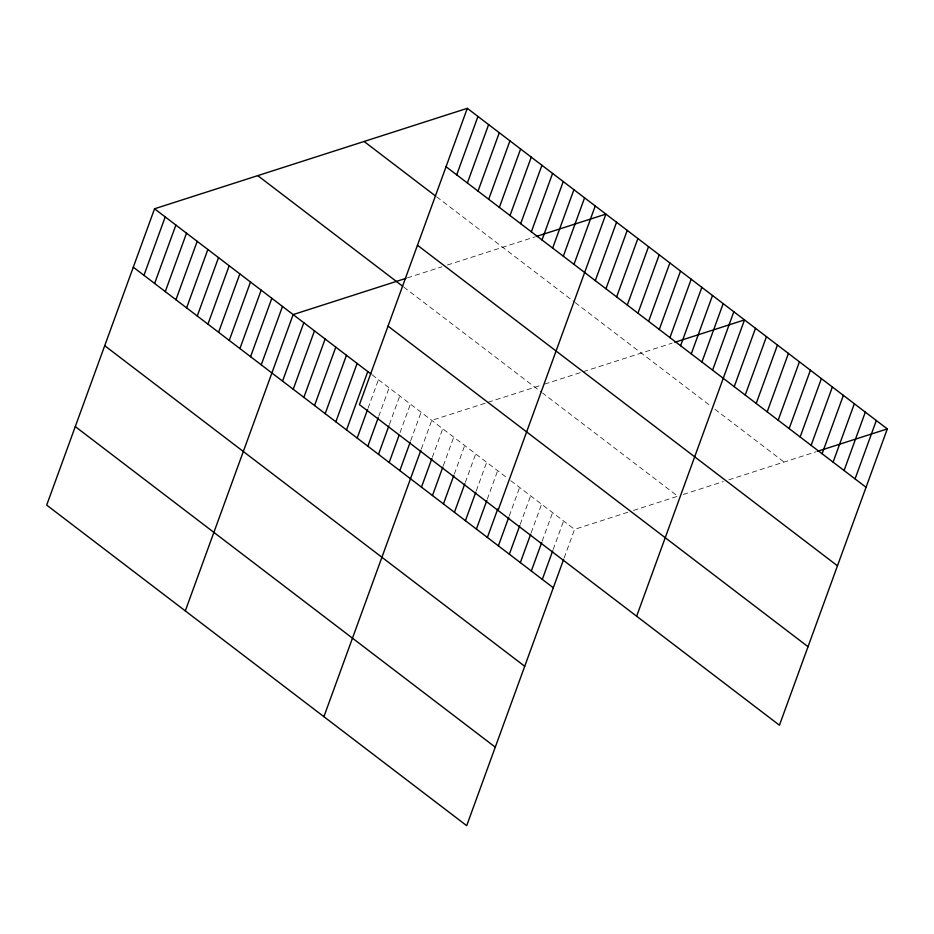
<?xml version="1.0" encoding="UTF-8"?>
<svg xmlns="http://www.w3.org/2000/svg" width="934" height="934" viewBox="0 0 934 934"><rect width="100%" height="100%" fill="white"/><g stroke="black" fill="none" stroke-linecap="round" stroke-linejoin="round"><path stroke-width="0.7" stroke-dasharray="4.67 3.5" d="M368.066 408.205L378.445 379.683M378.725 416.342L389.104 387.82M389.385 424.48L399.764 395.958M400.044 432.617L410.423 404.095M410.703 440.755L421.094 412.233M421.374 448.892L431.753 420.37L485.365 403.149M432.36 457.275L442.739 428.753M443.335 465.657L453.714 437.135M454.321 474.04L464.7 445.53M465.307 482.423L475.686 453.912M476.293 490.817L486.672 462.295M487.279 499.2L497.659 470.678M509.252 515.965L519.631 487.443M520.238 524.348L530.617 495.837M531.212 532.73L541.592 504.22M542.199 541.113L552.578 512.603M553.185 549.507L563.564 520.985M564.171 557.89L574.55 529.368L628.162 512.147M407.399 277.877L441.934 266.785M447.456 265.011L534.855 236.932M488.05 402.285L541.86 384.995M544.627 384.108L580.528 372.573M583.295 371.685L672.118 343.152M633.521 510.419L677.757 496.211L542.642 393.086M683.279 494.436L723.325 481.57M728.859 479.796L816.258 451.717M436.587 196.805L574.13 301.787M575.192 302.604L710.494 405.881M714.884 409.232L784.093 462.061M403.815 287.123L541.545 392.245M372.047 374.803L507.547 478.22M510.84 480.741L574.55 529.368"/><path stroke-width="1.4" d="M467.304 108.321L359.45 404.632L779.446 725.216L887.3 428.904L467.304 108.321L154.554 208.784L46.7 505.096L466.696 825.679L563.681 559.244M143.953 275.32L165.213 216.922M154.624 283.457L175.872 225.059M165.283 291.595L186.531 233.196M175.942 299.732L197.191 241.334M186.602 307.87L207.862 249.471M197.261 316.007L218.521 257.609M207.932 324.145L229.18 265.746M218.591 332.282L239.84 273.895M229.25 340.42L250.499 282.033M239.91 348.557L261.17 290.17M250.569 356.695L271.829 298.308M261.24 364.832L282.488 306.445M185.306 610.894L293.148 314.583L406.021 278.32M282.558 381.107L303.807 322.72M293.218 389.244L314.478 330.858M303.877 397.382L325.137 338.995M314.548 405.519L335.796 347.133M325.207 413.657L346.456 355.27M335.866 421.794L357.115 363.408M346.526 429.932L367.786 371.545M357.185 438.069L367.564 409.559M456.703 174.845L477.963 116.458M367.856 446.219L378.235 417.696M467.374 182.982L488.622 124.596M378.515 454.356L388.894 425.834M478.033 191.12L499.281 132.733M389.174 462.493L399.063 435.326M488.692 199.269L509.941 140.871M399.834 470.631L410.213 442.109M499.351 207.406L520.612 149.008M323.9 716.682L420.872 450.246M510.011 215.544L531.271 157.145M421.479 487.151L431.858 458.629M520.682 223.681L541.93 165.283M432.465 495.534L442.844 467.012M531.341 231.819L552.589 173.42M443.452 503.916L453.831 475.406M542 239.956L563.249 181.558M454.438 512.299L464.817 483.789M552.659 248.094L573.92 189.695M465.424 520.682L475.803 492.171M563.319 256.231L584.579 197.833M476.41 529.076L486.789 500.554M573.99 264.369L595.238 205.97M487.385 537.459L497.764 508.937M498.055 510.419L605.897 214.108L536.198 236.5M498.371 545.841L508.75 517.319M595.308 280.644L616.557 222.245M509.357 554.224L519.736 525.702M605.968 288.781L627.228 230.383M616.627 296.919L637.887 238.52M520.343 562.607L530.722 534.096M627.286 305.056L648.546 246.658M531.329 570.989L541.708 542.479M637.957 313.194L659.206 254.795M542.315 579.384L552.694 550.862M648.616 321.331L669.865 262.933M659.276 329.469L680.524 271.082M669.935 337.606L691.195 279.219M680.594 345.743L701.854 287.357M691.265 353.881L712.514 295.494M701.924 362.018L723.173 303.632M712.584 370.156L733.832 311.769M636.649 616.218L744.503 319.907L674.803 342.299M734.229 386.676L755.489 328.289M745.215 395.07L766.464 336.672M756.201 403.453L777.45 345.055M767.188 411.836L788.436 353.437M778.174 420.218L799.422 361.832M789.148 428.601L810.408 370.214M800.134 436.984L821.395 378.597M811.121 445.378L832.381 386.98M822.107 453.761L843.367 395.362M833.093 462.143L854.341 403.745M844.079 470.526L865.328 412.127M855.065 478.909L876.314 420.522M817.6 451.297L887.3 428.904M446.043 166.707L866.051 487.291M364.097 141.478L435.524 196M417.463 245.222L837.471 565.806M257.761 175.627L402.752 286.306M388.03 326.118L808.027 646.702M154.554 208.784L370.973 373.985M133.293 267.182L553.302 587.766M104.713 345.697L524.721 666.281M75.28 426.581L495.277 747.165"/></g></svg>
